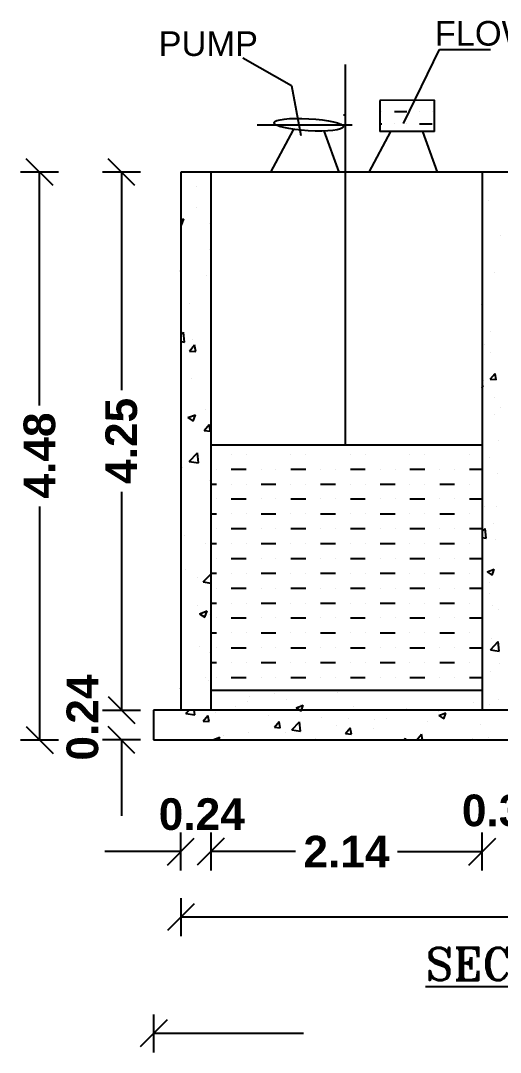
# Model space of a CAD drawing. Header units: metres. Extents: x 0 to 298, y 0 to 162.
# Drawn here: x 117.54 to 121.6, y 85.33 to 94.06 of the extents above; entities that cross this region are included whole.
import ezdxf

# ---------------------------------------------------------------- set-up
doc = ezdxf.new("R2010")
doc.units = ezdxf.units.M
doc.header["$MEASUREMENT"] = 0
doc.styles.add('ld', font='arial.ttf')
doc.styles.add('ROMANT', font='romant.shx')
doc.styles.add('style3', font='arialbd.ttf', dxfattribs={"height": 7})

msp = doc.modelspace()

# ---------------------------------------------------------------- linework, layer by layer
for p, q in [((120.77867, 93.18979), (121.085, 93.81497)), ((121.085, 93.81497), (121.51387, 93.81497)), ((119.42251, 93.74383), (119.8321, 93.50988)), ((120.28809, 90.46864), (120.28809, 93.68915)), ((119.8321, 93.50988), (119.91113, 93.08835)), ((121.04072, 93.38546), (120.57907, 93.38425)), ((120.57907, 93.38425), (120.57976, 93.12129)), ((121.04072, 93.12129), (121.04072, 93.38546)), ((120.27151, 93.26278), (120.2883, 93.26278)), ((120.596, 93.29137), (120.596, 93.29137)), ((120.7023, 93.29137), (120.80859, 93.29137)), ((120.91489, 93.29137), (120.91489, 93.29137)), ((121.02119, 93.29137), (121.02119, 93.29137)), ((119.54142, 93.17886), (120.34704, 93.17886)), ((120.57959, 93.18507), (120.596, 93.18507)), ((120.7023, 93.18507), (120.7023, 93.18507)), ((120.80859, 93.18507), (120.80859, 93.18507)), ((120.91489, 93.18507), (121.02119, 93.18507)), ((119.65891, 92.77709), (119.84947, 93.13671)), ((120.23519, 92.77709), (120.11028, 93.12699)), ((120.4897, 92.77709), (120.6721, 93.12129)), ((121.04072, 93.12129), (120.57976, 93.12129)), ((121.06598, 92.77709), (120.9431, 93.12129)), ((117.81714, 92.66349), (117.58995, 92.89069)), ((118.5091, 92.66349), (118.28191, 92.89069)), ((117.8642, 92.77709), (117.5429, 92.77709)), ((117.70355, 90.80251), (117.70355, 92.77709)), ((118.55616, 92.77709), (118.23486, 92.77709)), ((118.39551, 92.77709), (118.39551, 90.93165)), ((118.89698, 92.77709), (118.89698, 88.22653)), ((122.30442, 92.77709), (118.89698, 92.77709)), ((119.14977, 92.77709), (119.14977, 88.22653)), ((121.44617, 92.77709), (121.44617, 88.22653)), ((119.03329, 92.65189), (119.03329, 92.65189)), ((121.5013, 92.53402), (121.5013, 92.53402)), ((119.03029, 92.47821), (119.03029, 92.47821)), ((118.89698, 92.37391), (118.92127, 92.38323)), ((118.90314, 92.32889), (118.92129, 92.38298)), ((119.14817, 92.43312), (119.14817, 92.43312)), ((118.89698, 92.33328), (118.90312, 92.32914)), ((119.13682, 92.34348), (119.13682, 92.34348)), ((121.59836, 92.24488), (121.59836, 92.24488)), ((119.14131, 92.12326), (119.14131, 92.12326)), ((118.89889, 91.93263), (118.89698, 91.94296)), ((118.89698, 91.93304), (118.89887, 91.93288)), ((118.90134, 91.99043), (118.90134, 91.99043)), ((121.54768, 91.92997), (121.54768, 91.92997)), ((119.11121, 91.89903), (119.11121, 91.89903)), ((118.96699, 91.66585), (118.96699, 91.66585)), ((121.44696, 91.65283), (121.44617, 91.65712)), ((121.44617, 91.65317), (121.44695, 91.65311)), ((118.89698, 91.40082), (118.91882, 91.42359)), ((118.92873, 91.33837), (118.91884, 91.42339)), ((121.51304, 91.42926), (121.51304, 91.42926)), ((118.89698, 91.3435), (118.92871, 91.33858)), ((118.96957, 91.26425), (119.01272, 91.31568)), ((118.9957, 91.35875), (118.9957, 91.35875)), ((119.02309, 91.25932), (119.01274, 91.31543)), ((121.46605, 91.3217), (121.46605, 91.3217)), ((118.96957, 91.26425), (119.02307, 91.25957)), ((119.14553, 91.29963), (119.14553, 91.29963)), ((121.51392, 91.2534), (121.51392, 91.2534)), ((121.51323, 91.02627), (121.55368, 91.07448)), ((121.56339, 91.02161), (121.55369, 91.07421)), ((118.9843, 91.0352), (118.9843, 91.0352)), ((121.44617, 90.97114), (121.45327, 90.97386)), ((121.44617, 90.95241), (121.45327, 90.97359)), ((121.45537, 91.01838), (121.45537, 91.01838)), ((121.51323, 91.02627), (121.56339, 91.02188)), ((121.54521, 90.86732), (121.54521, 90.86732)), ((121.59658, 90.78908), (121.59658, 90.78908)), ((118.95731, 90.70057), (119.01998, 90.72463)), ((118.95731, 90.70057), (119.00183, 90.67053)), ((119.00185, 90.67029), (119.02, 90.72438)), ((119.10857, 90.76553), (119.10857, 90.76553)), ((121.55243, 90.72923), (121.55243, 90.72923)), ((119.09377, 90.59094), (119.13692, 90.64237)), ((119.14729, 90.58601), (119.13694, 90.64212)), ((119.09377, 90.59094), (119.14727, 90.58626)), ((121.44617, 90.46864), (119.14977, 90.46864)), ((121.58638, 90.50972), (121.58638, 90.50972)), ((118.96778, 90.3308), (119.0375, 90.40347)), ((119.0474, 90.31825), (119.03751, 90.40326)), ((119.32324, 90.39059), (119.32324, 90.39059)), ((119.44911, 90.39059), (119.44911, 90.39059)), ((119.82675, 90.39059), (119.82675, 90.39059)), ((119.95262, 90.39059), (119.95262, 90.39059)), ((120.33026, 90.39059), (120.33026, 90.39059)), ((120.45614, 90.39059), (120.45614, 90.39059)), ((120.83377, 90.39059), (120.83377, 90.39059)), ((120.95965, 90.39059), (120.95965, 90.39059)), ((121.33728, 90.39059), (121.33728, 90.39059)), ((121.51056, 90.36661), (121.51056, 90.36661)), ((118.91435, 90.27825), (118.91435, 90.27825)), ((118.96778, 90.3308), (119.04739, 90.31846)), ((119.19736, 90.26471), (119.19736, 90.26471)), ((119.32324, 90.26471), (119.44911, 90.26471)), ((119.57499, 90.26471), (119.57499, 90.26471)), ((119.70087, 90.26471), (119.70087, 90.26471)), ((119.82675, 90.26471), (119.95262, 90.26471)), ((120.0785, 90.26471), (120.0785, 90.26471)), ((120.20438, 90.26471), (120.20438, 90.26471)), ((120.33026, 90.26471), (120.45614, 90.26471)), ((120.58201, 90.26471), (120.58201, 90.26471)), ((120.70789, 90.26471), (120.70789, 90.26471)), ((120.83377, 90.26471), (120.95965, 90.26471)), ((121.08552, 90.26471), (121.08552, 90.26471)), ((121.2114, 90.26471), (121.2114, 90.26471)), ((121.33728, 90.26471), (121.44617, 90.26471)), ((121.57617, 90.23036), (121.57617, 90.23036)), ((119.14289, 90.16613), (119.14289, 90.16613)), ((119.14977, 90.13883), (119.19736, 90.13883)), ((119.32324, 90.13883), (119.32324, 90.13883)), ((119.44911, 90.13883), (119.44911, 90.13883)), ((119.57499, 90.13883), (119.70087, 90.13883)), ((119.82675, 90.13883), (119.82675, 90.13883)), ((119.95262, 90.13883), (119.95262, 90.13883)), ((120.0785, 90.13883), (120.20438, 90.13883)), ((120.33026, 90.13883), (120.33026, 90.13883)), ((120.45614, 90.13883), (120.45614, 90.13883)), ((120.58201, 90.13883), (120.70789, 90.13883)), ((120.83377, 90.13883), (120.83377, 90.13883)), ((120.95965, 90.13883), (120.95965, 90.13883)), ((121.08552, 90.13883), (121.2114, 90.13883)), ((121.33728, 90.13883), (121.33728, 90.13883)), ((118.39551, 90.07197), (118.39551, 88.22653)), ((119.19736, 90.01295), (119.19736, 90.01295)), ((119.32324, 90.01295), (119.44911, 90.01295)), ((119.57499, 90.01295), (119.57499, 90.01295)), ((119.70087, 90.01295), (119.70087, 90.01295)), ((119.82675, 90.01295), (119.95262, 90.01295)), ((120.0785, 90.01295), (120.0785, 90.01295)), ((120.20438, 90.01295), (120.20438, 90.01295)), ((120.33026, 90.01295), (120.45614, 90.01295)), ((120.58201, 90.01295), (120.58201, 90.01295)), ((120.70789, 90.01295), (120.70789, 90.01295)), ((120.83377, 90.01295), (120.95965, 90.01295)), ((121.08552, 90.01295), (121.08552, 90.01295)), ((121.2114, 90.01295), (121.2114, 90.01295)), ((121.33728, 90.01295), (121.44617, 90.01295)), ((117.70355, 89.94831), (117.70355, 87.97373)), ((121.4681, 89.95027), (121.4681, 89.95027)), ((121.56597, 89.951), (121.56597, 89.951)), ((119.14977, 89.88708), (119.19736, 89.88708)), ((119.32324, 89.88708), (119.32324, 89.88708)), ((119.44911, 89.88708), (119.44911, 89.88708)), ((119.57499, 89.88708), (119.70087, 89.88708)), ((119.82675, 89.88708), (119.82675, 89.88708)), ((119.95262, 89.88708), (119.95262, 89.88708)), ((120.0785, 89.88708), (120.20438, 89.88708)), ((120.33026, 89.88708), (120.33026, 89.88708)), ((120.45614, 89.88708), (120.45614, 89.88708)), ((120.58201, 89.88708), (120.70789, 89.88708)), ((120.83377, 89.88708), (120.83377, 89.88708)), ((120.95965, 89.88708), (120.95965, 89.88708)), ((121.08552, 89.88708), (121.2114, 89.88708)), ((121.33728, 89.88708), (121.33728, 89.88708)), ((119.19736, 89.7612), (119.19736, 89.7612)), ((119.32324, 89.7612), (119.44911, 89.7612)), ((119.57499, 89.7612), (119.57499, 89.7612)), ((119.70087, 89.7612), (119.70087, 89.7612)), ((119.82675, 89.7612), (119.95262, 89.7612)), ((120.0785, 89.7612), (120.0785, 89.7612)), ((120.20438, 89.7612), (120.20438, 89.7612)), ((120.33026, 89.7612), (120.45614, 89.7612)), ((120.58201, 89.7612), (120.58201, 89.7612)), ((120.70789, 89.7612), (120.70789, 89.7612)), ((120.83377, 89.7612), (120.95965, 89.7612)), ((121.08552, 89.7612), (121.08552, 89.7612)), ((121.2114, 89.7612), (121.2114, 89.7612)), ((121.33728, 89.7612), (121.44617, 89.7612)), ((121.44617, 89.73757), (121.46936, 89.76174)), ((121.47863, 89.68181), (121.46936, 89.76151)), ((121.54273, 89.80467), (121.54273, 89.80467)), ((118.92877, 89.7006), (118.92877, 89.7006)), ((121.44617, 89.68707), (121.47863, 89.68204)), ((121.55577, 89.67164), (121.55577, 89.67164)), ((119.10593, 89.63204), (119.10593, 89.63204)), ((119.14977, 89.63532), (119.19736, 89.63532)), ((119.32324, 89.63532), (119.32324, 89.63532)), ((119.44911, 89.63532), (119.44911, 89.63532)), ((119.57499, 89.63532), (119.70087, 89.63532)), ((119.82675, 89.63532), (119.82675, 89.63532)), ((119.95262, 89.63532), (119.95262, 89.63532)), ((120.0785, 89.63532), (120.20438, 89.63532)), ((120.33026, 89.63532), (120.33026, 89.63532)), ((120.45614, 89.63532), (120.45614, 89.63532)), ((120.58201, 89.63532), (120.70789, 89.63532)), ((120.83377, 89.63532), (120.83377, 89.63532)), ((120.95965, 89.63532), (120.95965, 89.63532)), ((121.08552, 89.63532), (121.2114, 89.63532)), ((121.33728, 89.63532), (121.33728, 89.63532)), ((119.19736, 89.50944), (119.19736, 89.50944)), ((119.32324, 89.50944), (119.44911, 89.50944)), ((119.57499, 89.50944), (119.57499, 89.50944)), ((119.70087, 89.50944), (119.70087, 89.50944)), ((119.82675, 89.50944), (119.95262, 89.50944)), ((120.0785, 89.50944), (120.0785, 89.50944)), ((120.20438, 89.50944), (120.20438, 89.50944)), ((120.33026, 89.50944), (120.45614, 89.50944)), ((120.58201, 89.50944), (120.58201, 89.50944)), ((120.70789, 89.50944), (120.70789, 89.50944)), ((120.83377, 89.50944), (120.95965, 89.50944)), ((121.08552, 89.50944), (121.08552, 89.50944)), ((121.2114, 89.50944), (121.2114, 89.50944)), ((121.33728, 89.50944), (121.44617, 89.50944)), ((118.93531, 89.41851), (118.93531, 89.41851)), ((121.48705, 89.39637), (121.54581, 89.41892)), ((121.48705, 89.39637), (121.52879, 89.36821)), ((121.5288, 89.36794), (121.54581, 89.41865)), ((121.54556, 89.39228), (121.54556, 89.39228)), ((119.03979, 89.34565), (119.03979, 89.34565)), ((119.08646, 89.31068), (119.14977, 89.37667)), ((119.08646, 89.31068), (119.14977, 89.30086)), ((119.14977, 89.38356), (119.19736, 89.38356)), ((119.32324, 89.38356), (119.32324, 89.38356)), ((119.44911, 89.38356), (119.44911, 89.38356)), ((119.57499, 89.38356), (119.70087, 89.38356)), ((119.82675, 89.38356), (119.82675, 89.38356)), ((119.95262, 89.38356), (119.95262, 89.38356)), ((120.0785, 89.38356), (120.20438, 89.38356)), ((120.33026, 89.38356), (120.33026, 89.38356)), ((120.45614, 89.38356), (120.45614, 89.38356)), ((120.58201, 89.38356), (120.70789, 89.38356)), ((120.83377, 89.38356), (120.83377, 89.38356)), ((120.95965, 89.38356), (120.95965, 89.38356)), ((121.08552, 89.38356), (121.2114, 89.38356)), ((121.33728, 89.38356), (121.33728, 89.38356)), ((121.50809, 89.30396), (121.50809, 89.30396)), ((119.19736, 89.25769), (119.19736, 89.25769)), ((119.32324, 89.25769), (119.44911, 89.25769)), ((119.57499, 89.25769), (119.57499, 89.25769)), ((119.70087, 89.25769), (119.70087, 89.25769)), ((119.82675, 89.25769), (119.95262, 89.25769)), ((120.0785, 89.25769), (120.0785, 89.25769)), ((120.20438, 89.25769), (120.20438, 89.25769)), ((120.33026, 89.25769), (120.45614, 89.25769)), ((120.58201, 89.25769), (120.58201, 89.25769)), ((120.70789, 89.25769), (120.70789, 89.25769)), ((120.83377, 89.25769), (120.95965, 89.25769)), ((121.08552, 89.25769), (121.08552, 89.25769)), ((121.2114, 89.25769), (121.2114, 89.25769)), ((121.33728, 89.25769), (121.44617, 89.25769)), ((121.50651, 89.21359), (121.50651, 89.21359)), ((119.14977, 89.13181), (119.19736, 89.13181)), ((119.32324, 89.13181), (119.32324, 89.13181)), ((119.44911, 89.13181), (119.44911, 89.13181)), ((119.57499, 89.13181), (119.70087, 89.13181)), ((119.82675, 89.13181), (119.82675, 89.13181)), ((119.95262, 89.13181), (119.95262, 89.13181)), ((120.0785, 89.13181), (120.20438, 89.13181)), ((120.33026, 89.13181), (120.33026, 89.13181)), ((120.45614, 89.13181), (120.45614, 89.13181)), ((120.58201, 89.13181), (120.70789, 89.13181)), ((120.83377, 89.13181), (120.83377, 89.13181)), ((120.95965, 89.13181), (120.95965, 89.13181)), ((121.08552, 89.13181), (121.2114, 89.13181)), ((121.33728, 89.13181), (121.33728, 89.13181)), ((119.03885, 89.1101), (119.03885, 89.1101)), ((119.05602, 89.04196), (119.1187, 89.06602)), ((119.05602, 89.04196), (119.10055, 89.01193)), ((119.10056, 89.01168), (119.11871, 89.06578)), ((121.53536, 89.11292), (121.53536, 89.11292)), ((121.5857, 89.07596), (121.5857, 89.07596)), ((119.14025, 89.03264), (119.14025, 89.03264)), ((119.19736, 89.00593), (119.19736, 89.00593)), ((119.32324, 89.00593), (119.44911, 89.00593)), ((119.57499, 89.00593), (119.57499, 89.00593)), ((119.70087, 89.00593), (119.70087, 89.00593)), ((119.82675, 89.00593), (119.95262, 89.00593)), ((120.0785, 89.00593), (120.0785, 89.00593)), ((120.20438, 89.00593), (120.20438, 89.00593)), ((120.33026, 89.00593), (120.45614, 89.00593)), ((120.58201, 89.00593), (120.58201, 89.00593)), ((120.70789, 89.00593), (120.70789, 89.00593)), ((120.83377, 89.00593), (120.95965, 89.00593)), ((121.08552, 89.00593), (121.08552, 89.00593)), ((121.2114, 89.00593), (121.2114, 89.00593)), ((121.33728, 89.00593), (121.44617, 89.00593)), ((119.14977, 88.88005), (119.19736, 88.88005)), ((119.32324, 88.88005), (119.32324, 88.88005)), ((119.44911, 88.88005), (119.44911, 88.88005)), ((119.57499, 88.88005), (119.70087, 88.88005)), ((119.82675, 88.88005), (119.82675, 88.88005)), ((119.95262, 88.88005), (119.95262, 88.88005)), ((120.0785, 88.88005), (120.20438, 88.88005)), ((120.33026, 88.88005), (120.33026, 88.88005)), ((120.45614, 88.88005), (120.45614, 88.88005)), ((120.58201, 88.88005), (120.70789, 88.88005)), ((120.83377, 88.88005), (120.83377, 88.88005)), ((120.95965, 88.88005), (120.95965, 88.88005)), ((121.08552, 88.88005), (121.2114, 88.88005)), ((121.33728, 88.88005), (121.33728, 88.88005)), ((121.51525, 88.73725), (121.58061, 88.80537)), ((121.52515, 88.83356), (121.52515, 88.83356)), ((121.58989, 88.72545), (121.58062, 88.80514)), ((119.05421, 88.768), (119.05421, 88.768)), ((119.13562, 88.71675), (119.13562, 88.71675)), ((119.19736, 88.75418), (119.19736, 88.75418)), ((119.32324, 88.75418), (119.44911, 88.75418)), ((119.57499, 88.75418), (119.57499, 88.75418)), ((119.70087, 88.75418), (119.70087, 88.75418)), ((119.82675, 88.75418), (119.95262, 88.75418)), ((120.0785, 88.75418), (120.0785, 88.75418)), ((120.20438, 88.75418), (120.20438, 88.75418)), ((120.33026, 88.75418), (120.45614, 88.75418)), ((120.58201, 88.75418), (120.58201, 88.75418)), ((120.70789, 88.75418), (120.70789, 88.75418)), ((120.83377, 88.75418), (120.95965, 88.75418)), ((121.08552, 88.75418), (121.08552, 88.75418)), ((121.2114, 88.75418), (121.2114, 88.75418)), ((121.33728, 88.75418), (121.44617, 88.75418)), ((121.51525, 88.73725), (121.58988, 88.72567)), ((121.54026, 88.74202), (121.54026, 88.74202)), ((119.14977, 88.6283), (119.19736, 88.6283)), ((119.32324, 88.6283), (119.32324, 88.6283)), ((119.44911, 88.6283), (119.44911, 88.6283)), ((119.57499, 88.6283), (119.70087, 88.6283)), ((119.82675, 88.6283), (119.82675, 88.6283)), ((119.95262, 88.6283), (119.95262, 88.6283)), ((120.0785, 88.6283), (120.20438, 88.6283)), ((120.33026, 88.6283), (120.33026, 88.6283)), ((120.45614, 88.6283), (120.45614, 88.6283)), ((120.58201, 88.6283), (120.70789, 88.6283)), ((120.83377, 88.6283), (120.83377, 88.6283)), ((120.95965, 88.6283), (120.95965, 88.6283)), ((121.08552, 88.6283), (121.2114, 88.6283)), ((121.33728, 88.6283), (121.33728, 88.6283)), ((121.59497, 88.62139), (121.59497, 88.62139)), ((121.51495, 88.5542), (121.51495, 88.5542)), ((119.10329, 88.49854), (119.10329, 88.49854)), ((119.1332, 88.47842), (119.1332, 88.47842)), ((119.19736, 88.50242), (119.19736, 88.50242)), ((119.32324, 88.50242), (119.44911, 88.50242)), ((119.57499, 88.50242), (119.57499, 88.50242)), ((119.70087, 88.50242), (119.70087, 88.50242)), ((119.82675, 88.50242), (119.95262, 88.50242)), ((120.0785, 88.50242), (120.0785, 88.50242)), ((120.20438, 88.50242), (120.20438, 88.50242)), ((120.33026, 88.50242), (120.45614, 88.50242)), ((120.58201, 88.50242), (120.58201, 88.50242)), ((120.70789, 88.50242), (120.70789, 88.50242)), ((120.83377, 88.50242), (120.95965, 88.50242)), ((121.08552, 88.50242), (121.08552, 88.50242)), ((121.2114, 88.50242), (121.2114, 88.50242)), ((121.33728, 88.50242), (121.44617, 88.50242)), ((118.28191, 88.34012), (118.5091, 88.11293)), ((118.89698, 88.41541), (118.9009, 88.41692)), ((118.89698, 88.40496), (118.90091, 88.41667)), ((121.44617, 88.39333), (119.14977, 88.39333)), ((119.47918, 88.34284), (119.47918, 88.34284)), ((119.68926, 88.3705), (119.68926, 88.3705)), ((120.22434, 88.37847), (120.22434, 88.37847)), ((119.35761, 88.25647), (119.35761, 88.25647)), ((119.46342, 88.29629), (119.46342, 88.29629)), ((119.79347, 88.31939), (119.79347, 88.31939)), ((119.87266, 88.2465), (119.93142, 88.26906)), ((119.91139, 88.27736), (119.91139, 88.27736)), ((119.91724, 88.22653), (119.93142, 88.26879)), ((120.35937, 88.25843), (120.35937, 88.25843)), ((121.3742, 88.29041), (121.3742, 88.29041)), ((121.50474, 88.27484), (121.50474, 88.27484)), ((121.58429, 88.31807), (121.58429, 88.31807)), ((118.23486, 88.22653), (118.55616, 88.22653)), ((127.50801, 88.22653), (118.66708, 88.22653)), ((118.66708, 88.22653), (118.66708, 87.97373)), ((118.74441, 88.22142), (118.74441, 88.22142)), ((118.93373, 88.20274), (118.93373, 88.20274)), ((118.93967, 88.19758), (118.96744, 88.22653)), ((118.93967, 88.19758), (119.01431, 88.18601)), ((119.01431, 88.18579), (119.00957, 88.22653)), ((119.08585, 88.13343), (119.12631, 88.18164)), ((119.13601, 88.12877), (119.12631, 88.18137)), ((119.19238, 88.20249), (119.19238, 88.20249)), ((119.64036, 88.18356), (119.64036, 88.18356)), ((119.87266, 88.2465), (119.90228, 88.22653)), ((119.90228, 88.22653), (119.9144, 88.21835)), ((119.91441, 88.21808), (119.91724, 88.22653)), ((120.08834, 88.16464), (120.08834, 88.16464)), ((120.80735, 88.2395), (120.80735, 88.2395)), ((121.07388, 88.21576), (121.07388, 88.21576)), ((121.07868, 88.1793), (121.13744, 88.20185)), ((121.07868, 88.1793), (121.12042, 88.15114)), ((121.12042, 88.15087), (121.13744, 88.20158)), ((121.25532, 88.22058), (121.25532, 88.22058)), ((117.58995, 88.08733), (117.81714, 87.86014)), ((118.5091, 87.86014), (118.28191, 88.08733)), ((119.08585, 88.13343), (119.13601, 88.12904)), ((119.68776, 88.08077), (119.72822, 88.12898)), ((119.68776, 88.08077), (119.73792, 88.07638)), ((119.73793, 88.07611), (119.72822, 88.12871)), ((119.83528, 88.05868), (119.90065, 88.12681)), ((119.90992, 88.04688), (119.90065, 88.12658)), ((120.21414, 88.09911), (120.21414, 88.09911)), ((120.28968, 88.02811), (120.33013, 88.07632)), ((120.31631, 88.15113), (120.31631, 88.15113)), ((120.53631, 88.14571), (120.53631, 88.14571)), ((120.63801, 88.15284), (120.63801, 88.15284)), ((120.98429, 88.12678), (120.98429, 88.12678)), ((121.43226, 88.10785), (121.43226, 88.10785)), ((119.16756, 87.97584), (119.22632, 87.9984)), ((119.21814, 87.97373), (119.22632, 87.99813)), ((119.25841, 88.01186), (119.25841, 88.01186)), ((119.4685, 88.03952), (119.4685, 88.03952)), ((119.78327, 88.04003), (119.78327, 88.04003)), ((119.83528, 88.05868), (119.90992, 88.04711)), ((120.03741, 87.98928), (120.03741, 87.98928)), ((120.28968, 88.02811), (120.33984, 88.02372)), ((120.33984, 88.02345), (120.33014, 88.07605)), ((120.52681, 88.07329), (120.52681, 88.07329)), ((120.89159, 87.97545), (120.93205, 88.02366)), ((120.94121, 87.97373), (120.93205, 88.02339)), ((121.49454, 87.99549), (121.49454, 87.99549)), ((117.5429, 87.97373), (117.8642, 87.97373)), ((118.55616, 87.97373), (118.23486, 87.97373)), ((118.39551, 87.97373), (118.39551, 87.33113)), ((118.66708, 87.97373), (127.50801, 87.97373)), ((119.16756, 87.97584), (119.17068, 87.97373)), ((119.34741, 87.97711), (119.34741, 87.97711)), ((120.78266, 87.97373), (120.79626, 87.9879)), ((120.79788, 87.97373), (120.79626, 87.98768)), ((120.89159, 87.97545), (120.91117, 87.97373)), ((121.36352, 87.98708), (121.36352, 87.98708)), ((118.78338, 86.91517), (119.01058, 87.14237)), ((118.89698, 86.86812), (118.89698, 87.18942)), ((119.26337, 87.14237), (119.03618, 86.91517)), ((119.14977, 87.18942), (119.14977, 86.86812)), ((121.33257, 86.91517), (121.55976, 87.14237)), ((121.44617, 86.86812), (121.44617, 87.18942)), ((118.89698, 87.02877), (118.25438, 87.02877)), ((119.86795, 87.02877), (119.14977, 87.02877)), ((120.72799, 87.02877), (121.44617, 87.02877)), ((118.89698, 86.63523), (118.89698, 86.31393)), ((119.01058, 86.58818), (118.78338, 86.36098)), ((122.50765, 86.47458), (118.89698, 86.47458)), ((118.66708, 85.65168), (118.66708, 85.33038)), ((118.78068, 85.60462), (118.55348, 85.37743)), ((119.9329, 85.49103), (118.66708, 85.49103))]:
    msp.add_line(p, q)
msp.add_ellipse((119.9778, 93.17886), major_axis=(0.29371, -0.01678), ratio=0.1735102)
for points in [[(119.42215, 93.7432), (119.41872, 93.74599), (119.42287, 93.74446)], [(120.77932, 93.18947), (120.77675, 93.18587), (120.77802, 93.19011)]]:
    msp.add_solid(points)

# ---------------------------------------------------------------- texts
for s, height, style, p in [('FLOW REGULATOR', 0.2082897, 'ld', (121.04356, 93.84803)), ('PUMP', 0.20829, 'ld', (118.70892, 93.76062)), ('0.24', 0.26775, 'style3', (118.71028, 87.21243)), ('0.36', 0.26775, 'style3', (121.27333, 87.24371)), ('2.14', 0.26775, 'style3', (119.9336, 86.8949)), ('%%USECTION - AA', 0.2733802, 'ROMANT', (120.96636, 85.94153))]:
    msp.add_text(s, height=height, dxfattribs=dict(style=style)).set_placement(p)
at = {"style": 'style3'}
for s, p in [('4.25', (118.5271, 90.14)), ('4.48', (117.83505, 90.01634)), ('0.24', (118.19855, 87.79894))]:
    msp.add_text(s, height=0.26775, rotation=90, dxfattribs=at).set_placement(p)

doc.saveas('drawing.dxf')
